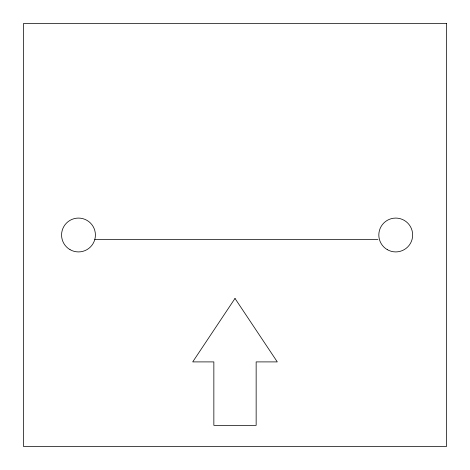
<?xml version="1.0" encoding="UTF-8"?>
<svg xmlns="http://www.w3.org/2000/svg" width="470" height="470" viewBox="0 0 470 470"><rect width="100%" height="100%" fill="white"/><g stroke="black" fill="none" stroke-linecap="round" stroke-linejoin="round"><path stroke-width="0.7" d="M94.834 239.377L377.956 239.377M235 298.45L192.7 361.9L213.85 361.9L213.85 425.35L256.15 425.35L256.15 361.9L277.3 361.9L235 298.45M446.5 23.5L23.5 23.5L23.5 446.5L446.5 446.5L446.5 23.5M387.28 249.652A16.92 16.92 0 0 0 412.66 235A16.92 16.92 0 0 0 387.28 220.348A16.92 16.92 0 0 0 387.28 249.652M70.03 249.652A16.92 16.92 0 0 0 95.41 235A16.92 16.92 0 0 0 70.03 220.348A16.92 16.92 0 0 0 70.03 249.652"/></g></svg>
